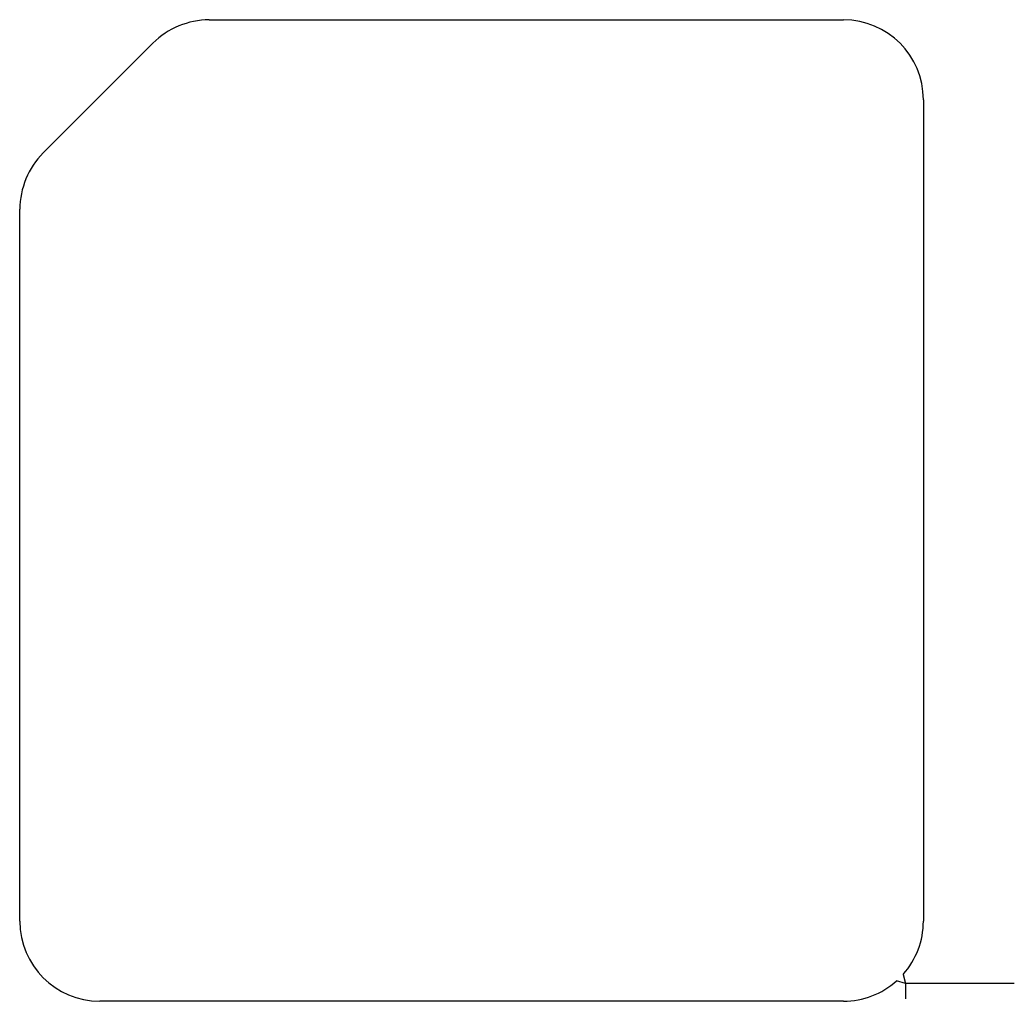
# Model space of a CAD drawing. Header units: metres. Extents: x 19 to 340, y 19 to 336.
import ezdxf

# ---------------------------------------------------------------- set-up
doc = ezdxf.new("R2010")
doc.units = ezdxf.units.M

msp = doc.modelspace()

# ---------------------------------------------------------------- linework, layer by layer
at = {"layer": 'TOOL_0'}
for p, q in [((80.105, 335.5), (284.75, 335.5)), ((26.542, 292.603), (61.897, 327.958)), ((310.5, 309.75), (310.5, 44.75)), ((19, 44.751), (19, 274.395)), ((303.987, 27.633), (304.765, 24.734)), ((304.765, 24.735), (301.866, 25.513)), ((339.765, 24.735), (304.765, 24.735)), ((304.765, 24.734), (304.765, 19.734)), ((284.75, 19.001), (44.75, 19.001))]:
    msp.add_line(p, q, dxfattribs=at)
for centre, radius, start, end in [((80.15, 309.642), 25.858, 90.09971, 134.90129), ((284.75, 309.75), 25.75, 0, 90), ((44.858, 274.35), 25.858, 135.09871, 179.90029), ((44.75, 44.751), 25.75, 180, 270), ((284.75, 44.75), 25.75, 318.33745, 0), ((284.75, 44.751), 25.75, 270, 311.65941)]:
    msp.add_arc(centre, radius, start, end, dxfattribs=at)

doc.saveas('drawing.dxf')
